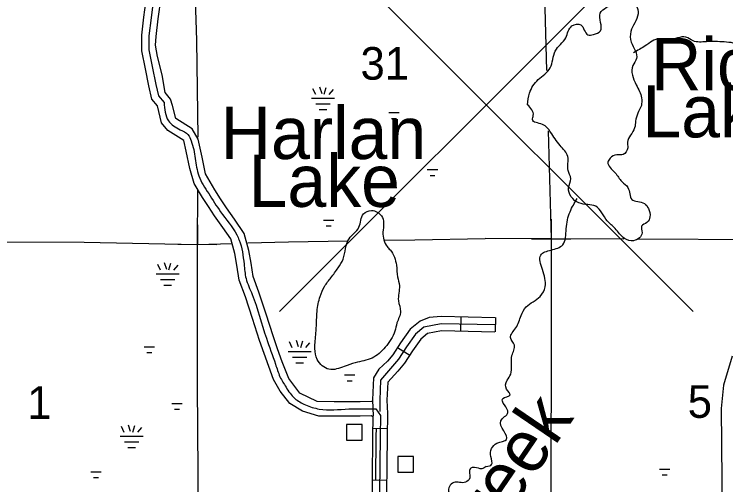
# Model space of a CAD drawing. Extents: x 2421733 to 2717414, y 780717 to 970007.
# Drawn here: x 2554264 to 2565162, y 823747 to 830958 of the extents above; entities that cross this region are included whole.
import ezdxf

# ---------------------------------------------------------------- set-up
doc = ezdxf.new("R2010")
doc.units = 0
for name, color, linetype in [('CSAH RTE', 7, 'Continuous'), ('DWELLING', 7, 'Continuous'), ('HYDRO', 7, 'Continuous'), ('HYRDO TXT', 7, 'Continuous'), ('LAKE FILL', 7, 'Continuous'), ('QUAD BASE SYM', 7, 'Continuous'), ('SECTION', 7, 'Continuous'), ('SECTION CORNER BASE', 7, 'Continuous'), ('SWAMP', 7, 'Continuous'), ('TOWNSHIP BDRY', 7, 'Continuous'), ('TOWNSHIP ROAD', 7, 'Continuous')]:
    doc.layers.add(name, color=color, linetype=linetype)

msp = doc.modelspace()

# ---------------------------------------------------------------- linework, layer by layer
at = {"layer": 'CSAH RTE'}
msp.add_lwpolyline([(2565259.102, 825715.688), (2565128.443, 825275.142), (2565093.536, 824915.353), (2565100.219, 823816.37), (2565112.78, 822771.522), (2565124.526, 821228.791), (2565134.33, 819657.961), (2565136.367, 817974.461), (2565140.913, 816083.34)], dxfattribs=at)
at = {"layer": 'DWELLING'}
for points in [[(2559351.247, 824670.609), (2559351.247, 824430.609), (2559591.247, 824430.609), (2559591.247, 824670.609)], [(2560139.527, 824180.43), (2560139.527, 823940.43), (2560379.527, 823940.43), (2560379.527, 824180.43)]]:
    msp.add_lwpolyline(points, close=True, dxfattribs=at)
at = {"layer": 'HYDRO'}
for points in [[(2562125.391, 829571.946), (2562157.139, 829749.518), (2562288.185, 829955.113), (2562473.105, 830136.394), (2562550.421, 830394.338), (2562711.455, 830597.773), (2562806.381, 830779.523), (2562940.464, 830796.85), (2563049.667, 830642.075), (2563133.682, 830645.643), (2563241.961, 830701.155), (2563239.365, 830975.536), (2563331.789, 831059.168), (2563492.106, 831122.419), (2563640.209, 831143.678), (2563789.921, 831088.827), (2563819.274, 830962.505), (2563707.898, 830692.723), (2563715.068, 830530.468), (2563795.771, 830277.71), (2563739.232, 830171.863), (2563789.723, 829877.206), (2563872.682, 829674.503), (2563869.938, 829557.153)], [(2566271.611, 829575.748), (2566261.244, 829804.265), (2566170.449, 830039.051), (2566055.205, 830185.846), (2565921.675, 830276.662), (2565726.386, 830413.86), (2565462.65, 830463.297), (2565308.886, 830508.156), (2565037.048, 830537.608), (2564865.05, 830536.5), (2564661.125, 830549.578), (2564551.42, 830606.223), (2564289.213, 830563.529), (2564145.305, 830580.299), (2563928.766, 830473.281), (2563750.236, 830368.068)], [(2563869.938, 829557.153), (2563780.072, 829317.888), (2563766.249, 829215.393), (2563656.237, 828996.181), (2563660.459, 828911.803), (2563592.373, 828809.205), (2563491.897, 828802.988), (2563391.533, 828750.559), (2563357.511, 828690.218), (2563466.427, 828529.687), (2563569.255, 828393.255), (2563663.937, 828301.01), (2563722.656, 828120.292), (2563915.746, 828058.371), (2563976.229, 827980.126), (2564000.65, 827853.592), (2563954.633, 827767.109), (2563872.371, 827708.687), (2563880.647, 827610.252), (2563748.295, 827487.44), (2563611.547, 827521.339), (2563466.469, 827675.774), (2563347.616, 827790.075), (2563170.213, 828014.771), (2562912.834, 828066.525), (2562755.509, 828299.297), (2562787.333, 828437.992), (2562746.837, 828562.487), (2562742.301, 828777.463), (2562625.322, 828948.025), (2562480.134, 829148.672), (2562355.237, 829268.989), (2562200.304, 829343.037), (2562214.218, 829407.358), (2562125.391, 829571.946)], [(2561494.019, 824028.579), (2561575.905, 824055.635), (2561563.547, 824180.182), (2561655.51, 824383.286), (2561806.104, 824441.837), (2561714.978, 824726.973), (2561825.207, 824855.77), (2561748.323, 825068.601), (2561860.737, 825125.071), (2561804.255, 825211.36), (2561813.975, 825348.004), (2561868.013, 825442.539), (2561887.425, 825727.883), (2561925.225, 825888.691), (2561864.655, 826003.102), (2561946.704, 826149.928), (2562026.642, 826338.945), (2562104.706, 826471.7), (2562319.368, 826632.841), (2562395.382, 826781.666), (2562352.539, 827046.8), (2562327.89, 827267.767), (2562486.481, 827344.416), (2562667.169, 827425.125), (2562718.84, 827668.336), (2562776.491, 827931.651), (2562888.552, 828134.793)], [(2559907.876, 827617.137), (2559889.3, 827869.675), (2559736.526, 827949.613), (2559614.133, 827899.305), (2559544.262, 827692.73), (2559391.995, 827518.095), (2559300.247, 827205.246), (2559226.211, 827072.83), (2559114.062, 826920.309), (2559017.938, 826787.859), (2558949.971, 826633.403), (2558902.229, 826406.818), (2558894.556, 826226.4), (2558884.823, 826072.038), (2558869.23, 825835.481), (2558905.715, 825665.156), (2559084.73, 825517.107), (2559319.592, 825559.575), (2559488.159, 825615.97), (2559745.05, 825688.541), (2559945.527, 825855.234), (2560093.633, 826102.024), (2560125.515, 826226.354), (2560181.385, 826404.845), (2560148.932, 826567.158), (2560162.529, 826797.698), (2560136.157, 826931.958), (2560117.728, 827110.33), (2560020.869, 827346.708), (2559974.583, 827396.747), (2559907.876, 827617.137)], [(2561494.019, 824028.579), (2561425.816, 823992.389), (2561315.328, 824014.263), (2561247.097, 823992.105), (2561241.352, 823851.78), (2561175.218, 823785.526), (2560996.506, 823781.233), (2560928.351, 823720.989), (2560916.467, 823638.785), (2561053.396, 823448.575), (2561023.375, 823398.414), (2560910.878, 823420.285), (2560849.079, 823193.677), (2560736.866, 823073.228), (2560632.514, 823038.985), (2560606.776, 822854.53), (2560490.415, 822800.223), (2560386.279, 822657.737), (2560406.532, 822571.575), (2560489.079, 822463.463), (2560501.643, 822204.902), (2560331.367, 821998.166), (2560309.534, 821869.843), (2560342.011, 821695.503), (2560424.806, 821463.111), (2560398.965, 821330.773), (2560425.294, 821218.562), (2560582.396, 820982.28), (2560615.041, 820723.75), (2560615.276, 820605.485), (2560665.99, 820348.989), (2560678.25, 820242.769), (2560700.727, 820048.368), (2560765.225, 819928.2), (2560751.464, 819779.844), (2560766.068, 819505.25), (2560840.499, 819439.219), (2560883.069, 819238.836), (2560937.587, 819088.585), (2560783.396, 818871.853), (2560799.804, 818699.491), (2560717.864, 818502.919), (2560684.107, 818312.437), (2560598.095, 818143.921), (2560520.107, 817979.428), (2560492.326, 817813.009), (2560506.774, 817616.59), (2560555.34, 817430.248), (2560647.967, 817302.107), (2560812.81, 817212.167), (2560933.439, 817140.196), (2561000.655, 817029.479)]]:
    msp.add_spline(points, degree=3, dxfattribs=at)
at = {"layer": 'LAKE FILL'}
for points in [[(2562125.391, 829571.946), (2562157.139, 829749.518), (2562288.185, 829955.113), (2562473.105, 830136.394), (2562550.421, 830394.338), (2562711.455, 830597.773), (2562806.381, 830779.523), (2562940.464, 830796.85), (2563049.667, 830642.075), (2563133.682, 830645.643), (2563241.961, 830701.155), (2563239.365, 830975.536), (2563331.789, 831059.168), (2563492.106, 831122.419), (2563640.209, 831143.678), (2563789.921, 831088.827), (2563819.274, 830962.505), (2563707.898, 830692.723), (2563715.068, 830530.468), (2563795.771, 830277.71), (2563739.232, 830171.863), (2563789.723, 829877.206), (2563872.682, 829674.503), (2563869.938, 829557.153)], [(2563869.938, 829557.153), (2563780.072, 829317.888), (2563766.249, 829215.393), (2563656.237, 828996.181), (2563660.459, 828911.803), (2563592.373, 828809.205), (2563491.897, 828802.988), (2563391.533, 828750.559), (2563357.511, 828690.218), (2563466.427, 828529.687), (2563569.255, 828393.255), (2563663.937, 828301.01), (2563722.656, 828120.292), (2563915.746, 828058.371), (2563976.229, 827980.126), (2564000.65, 827853.592), (2563954.633, 827767.109), (2563872.371, 827708.687), (2563880.647, 827610.252), (2563748.295, 827487.44), (2563611.547, 827521.339), (2563466.469, 827675.774), (2563347.616, 827790.075), (2563170.213, 828014.771), (2562912.834, 828066.525), (2562755.509, 828299.297), (2562787.333, 828437.992), (2562746.837, 828562.487), (2562742.301, 828777.463), (2562625.322, 828948.025), (2562480.134, 829148.672), (2562355.237, 829268.989), (2562200.304, 829343.037), (2562214.218, 829407.358), (2562125.391, 829571.946)], [(2559907.876, 827617.137), (2559889.3, 827869.675), (2559736.526, 827949.613), (2559614.133, 827899.305), (2559544.262, 827692.73), (2559391.995, 827518.095), (2559300.247, 827205.246), (2559226.211, 827072.83), (2559114.062, 826920.309), (2559017.938, 826787.859), (2558949.971, 826633.403), (2558902.229, 826406.818), (2558894.556, 826226.4), (2558884.823, 826072.038), (2558869.23, 825835.481), (2558905.715, 825665.156), (2559084.73, 825517.107), (2559319.592, 825559.575), (2559488.159, 825615.97), (2559745.05, 825688.541), (2559945.527, 825855.234), (2560093.633, 826102.024), (2560125.515, 826226.354), (2560181.385, 826404.845), (2560148.932, 826567.158), (2560162.529, 826797.698), (2560136.157, 826931.958), (2560117.728, 827110.33), (2560020.869, 827346.708), (2559974.583, 827396.747), (2559907.876, 827617.137)]]:
    msp.add_spline(points, degree=3, dxfattribs=at)
at = {"layer": 'QUAD BASE SYM'}
for p, q in [((2558326.253, 832736.695), (2564662.253, 826400.695)), ((2558326.253, 826400.695), (2564662.253, 832736.695)), ((2561494.253, 829568.695), (2561494.253, 829568.695))]:
    msp.add_line(p, q, dxfattribs=at)
at = {"layer": 'SECTION'}
for points in [[(2562453.146, 837946.961), (2562342.608, 832774.604), (2562416.698, 830096.889)], [(2562442.322, 829170.788), (2562488.075, 827517.211)], [(2562488.075, 827517.211), (2562484.834, 822176.731), (2562565.886, 817059.422)]]:
    msp.add_lwpolyline(points, dxfattribs=at)
at = {"layer": 'SECTION CORNER BASE'}
for p, q in [((2562487.354, 827817.21), (2562488.796, 827217.212)), ((2557069.379, 827731.296), (2557067.139, 827131.3)), ((2562188.076, 827516.49), (2562788.074, 827517.932)), ((2562488.075, 827517.211), (2562488.075, 827517.211)), ((2556768.261, 827432.418), (2557368.257, 827430.178)), ((2557068.259, 827431.298), (2557068.259, 827431.298))]:
    msp.add_line(p, q, dxfattribs=at)
at = {"layer": 'SWAMP'}
for p, q in [((2558881.708, 829726.297), (2558839.447, 829816.929)), ((2558977.936, 829740.33), (2558946.244, 829840.691)), ((2559009.631, 829733.287), (2559041.323, 829833.648)), ((2559088.862, 829729.766), (2559152.248, 829803.716)), ((2558818.201, 829672.076), (2559168.201, 829672.076)), ((2558883.201, 829584.576), (2559103.201, 829584.576)), ((2558935.701, 829497.076), (2559050.701, 829497.076)), ((2560000.588, 829449.793), (2560160.588, 829449.793)), ((2560043.088, 829362.293), (2560118.088, 829362.293)), ((2560590.383, 828576.167), (2560750.383, 828576.167)), ((2560632.883, 828488.667), (2560707.883, 828488.667)), ((2559000.855, 827803.252), (2559160.855, 827803.252)), ((2559043.355, 827715.752), (2559118.355, 827715.752)), ((2556599.531, 827047.652), (2556567.839, 827148.013)), ((2556503.303, 827033.619), (2556461.042, 827124.251)), ((2556631.226, 827040.609), (2556662.918, 827140.97)), ((2556710.457, 827037.088), (2556773.843, 827111.038)), ((2556439.796, 826979.398), (2556789.796, 826979.398)), ((2556504.796, 826891.898), (2556724.796, 826891.898)), ((2556557.296, 826804.398), (2556672.296, 826804.398)), ((2558619.577, 825860.178), (2558587.885, 825960.539)), ((2558651.272, 825853.135), (2558682.964, 825953.496)), ((2556252.221, 825862.978), (2556412.221, 825862.978)), ((2558523.349, 825846.145), (2558481.088, 825936.777)), ((2558730.503, 825849.614), (2558793.889, 825923.564)), ((2556294.721, 825775.478), (2556369.721, 825775.478)), ((2558459.842, 825791.924), (2558809.842, 825791.924)), ((2558524.842, 825704.424), (2558744.842, 825704.424)), ((2558577.342, 825616.924), (2558692.342, 825616.924)), ((2559322.005, 825429.525), (2559482.005, 825429.525)), ((2559364.505, 825342.025), (2559439.505, 825342.025)), ((2556676.862, 824993.994), (2556836.862, 824993.994)), ((2556719.362, 824906.494), (2556794.362, 824906.494)), ((2555950.292, 824548.54), (2555908.031, 824639.172)), ((2556046.52, 824562.573), (2556014.828, 824662.934)), ((2556078.215, 824555.53), (2556109.907, 824655.891)), ((2556157.446, 824552.009), (2556220.832, 824625.959)), ((2555886.785, 824494.319), (2556236.785, 824494.319)), ((2555951.785, 824406.819), (2556171.785, 824406.819)), ((2556004.285, 824319.319), (2556119.285, 824319.319)), ((2564147.087, 823985.175), (2564307.087, 823985.175)), ((2555437.107, 823945.898), (2555597.107, 823945.898)), ((2564189.587, 823897.675), (2564264.587, 823897.675)), ((2555479.607, 823858.398), (2555554.607, 823858.398))]:
    msp.add_line(p, q, dxfattribs=at)
at = {"layer": 'TOWNSHIP BDRY'}
for points in [[(2557055.098, 832659.617), (2557037.593, 831189.42), (2557053.478, 830553.463), (2557077.439, 829075.234)], [(2557072.864, 828256.045), (2557068.259, 827431.298), (2557068.231, 825267.012), (2557078.85, 823259.146), (2557091.133, 822311.337)], [(2541295.347, 827562.051), (2543008.625, 827541.38), (2545023.216, 827534.804), (2546476.29, 827528.055), (2548096.401, 827518.754), (2550084.813, 827508.252), (2551755.209, 827490.764), (2553528.238, 827470.935), (2555333.528, 827467.048), (2557068.259, 827431.298)], [(2557840.004, 827453.123), (2558467.165, 827470.86), (2559373.094, 827485.752)], [(2559936.267, 827495.009), (2560401.396, 827502.656), (2561476.195, 827521.212)], [(2563601.999, 827512.174), (2562488.075, 827517.211), (2561476.195, 827521.212)], [(2565665.836, 827502.84), (2563821.622, 827511.18)], [(2557068.259, 827431.298), (2557603.434, 827446.433)]]:
    msp.add_lwpolyline(points, dxfattribs=at)
at = {"layer": 'TOWNSHIP ROAD'}
for p, q in [((2561103.57, 826319.239), (2561098.867, 826099.305)), ((2561632.734, 826308.616), (2561628.031, 826088.682)), ((2560136.632, 825853.361), (2560320.87, 825733.154)), ((2559980.771, 824604.521), (2559760.816, 824608.119)), ((2559972.195, 823813.281), (2559752.221, 823815.456))]:
    msp.add_line(p, q, dxfattribs=at)
for points in [[(2556745.629, 832774.248), (2556703.826, 832551.812), (2556641.943, 832341.386), (2556578.151, 832064.836), (2556526.42, 831772.265), (2556478.536, 831591.902), (2556428.725, 831357.439), (2556404.828, 831237.202), (2556359.181, 830900.553), (2556327.483, 830628.031), (2556327.8, 830413.636), (2556378.338, 830155.19), (2556434.918, 829880.719), (2556475.298, 829708.426), (2556559.142, 829607.275)], [(2559736.619, 824801.31), (2559562.427, 824799.72), (2559388.112, 824798.432), (2559162.143, 824797.277), (2558930.353, 824797.913), (2558677.549, 824872.801), (2558484, 824992.473), (2558335.15, 825181.446), (2558232.696, 825361.887), (2558161.258, 825559.366), (2558091.191, 825758.403), (2558021.366, 825958.387), (2557911.232, 826293.691), (2557805.036, 826625.289), (2557708.166, 826881.301), (2557674.796, 827111.738), (2557642.377, 827291.426), (2557579.914, 827516.342), (2557458.166, 827691.016), (2557333.376, 827869.746), (2557240.865, 828009.526), (2557150.147, 828148.837), (2557018.344, 828363.018), (2556953.461, 828592.69), (2556899.904, 828857.368), (2556861.462, 829023.066), (2556615.971, 829178.134), (2556521.263, 829291.102), (2556458.955, 829555.787), (2556374.11, 829658.146), (2556326.094, 829863.02), (2556272.742, 830122.867), (2556219.034, 830397.017), (2556217.821, 830637.246), (2556250.046, 830914.298), (2556296.287, 831255.329)], [(2559734.611, 825021.284), (2559560.613, 825019.696), (2559386.736, 825018.412), (2559161.883, 825017.263), (2558904.554, 825022.12), (2558637.706, 825150.699), (2558470.385, 825377.753), (2558368.632, 825632.78), (2558298.787, 825831.185), (2558229.728, 826028.975), (2558120.486, 826361.563), (2558012.302, 826699.369), (2557921.832, 826937.403), (2557892.432, 827144.44), (2557858.003, 827335.268), (2557787.175, 827597.86), (2557638.586, 827816.88), (2557515.312, 827993.438), (2557424.763, 828130.254), (2557334.319, 828269.143), (2557195.943, 828514.004), (2557144.769, 828769.039), (2557082.309, 829042.742), (2556989.742, 829202.226), (2556737.281, 829361.692), (2556685.997, 829557.429), (2556659.329, 829658.763), (2556576.486, 829758.706), (2556531.803, 830027.479), (2556458.025, 830310.463), (2556430.033, 830481.84), (2556437.145, 830618.816), (2556468.316, 830886.808), (2556513.369, 831219.075)], [(2561631.45, 826307.95), (2560801.718, 826325.695), (2560618.575, 826310.326), (2560483.219, 826256.371), (2560329.003, 826132.37), (2560181.39, 825921.96), (2560062.322, 825739.466), (2559980.274, 825640.242), (2559848.83, 825520.644), (2559767.44, 825384.705), (2559752.926, 825047.846), (2559762.73, 824800.538)], [(2561629.098, 826197.983), (2560805.15, 826215.604), (2560539.28, 826160.309), (2560410.086, 826056.428), (2560272.497, 825860.306), (2560151.046, 825674.161), (2560060.068, 825564.137), (2559876.13, 825352.12), (2559862.909, 825045.272), (2559862.257, 824870.767)], [(2561626.746, 826088.016), (2560808.582, 826105.513), (2560595.341, 826064.247), (2560491.169, 825980.486), (2560363.604, 825798.652), (2560239.77, 825608.856), (2560139.862, 825488.032), (2559984.82, 825319.535), (2559972.892, 825042.698), (2559981.226, 824838.688)], [(2559750.593, 825021.24), (2559735.973, 825021.288)], [(2559735.615, 824911.297), (2559804.042, 824911.074), (2559874.101, 824808.548), (2559868.885, 824489.639), (2559855.954, 823181.883), (2559852.293, 822201.046), (2559906.538, 820558.098), (2559961.891, 818672.441), (2559983.721, 816994.266)], [(2559873.719, 816994.284), (2559851.92, 818670.112), (2559796.599, 820554.67), (2559742.294, 822199.436), (2559745.964, 823182.632), (2559758.902, 824491.082), (2559763.71, 824785.04), (2559735.257, 824801.306)], [(2560093.668, 816998.461), (2560071.862, 818674.77), (2560016.477, 820561.526), (2559962.292, 822202.656), (2559965.944, 823181.134), (2559978.868, 824488.196), (2559984.492, 824832.056), (2559981.371, 824838.755)], [(2559802.211, 823814.962), (2559808.89, 824490.426), (2559810.801, 824607.301)]]:
    msp.add_lwpolyline(points, dxfattribs=at)
msp.add_spline([(2556559.142, 829607.275), (2556626.514, 829324.234), (2556807.137, 829187.248), (2556925.602, 829112.646), (2556975.557, 829016.203), (2557036.944, 828747.222), (2557090.295, 828482.279), (2557242.233, 828208.99), (2557424.344, 827931.592), (2557672.579, 827575.751), (2557708.513, 827497.406), (2557783.614, 827128.089), (2557814.999, 826909.352), (2557908.669, 826662.329), (2558125.547, 825993.681), (2558264.945, 825596.073), (2558334.667, 825403.286), (2558426.646, 825242.52), (2558560.853, 825071.586), (2558723.505, 824972.77), (2558936.599, 824907.888), (2559387.424, 824908.422), (2559735.615, 824911.297)], degree=3, dxfattribs=at)

# ---------------------------------------------------------------- texts
at = {"layer": 'HYRDO TXT'}
for s, p in [('Rice', (2564016.473, 829794.081)), ('Lake', (2563884.018, 829070.671)), ('Harlan', (2557424.265, 828739.532)), ('Lake', (2557852.199, 828005.933))]:
    msp.add_text(s, height=800, dxfattribs=at).set_placement(p)
msp.add_text('Creek', height=800, rotation=55.7571194, dxfattribs=at).set_placement((2561238.373, 822413.128))
at = {"layer": 'SECTION'}
for s, p in [('31', (2559567.542, 829954.679)), ('1', (2554463.126, 824757.469)), ('5', (2564579.14, 824772.939))]:
    msp.add_text(s, height=500, dxfattribs=at).set_placement(p)

doc.saveas('drawing.dxf')
